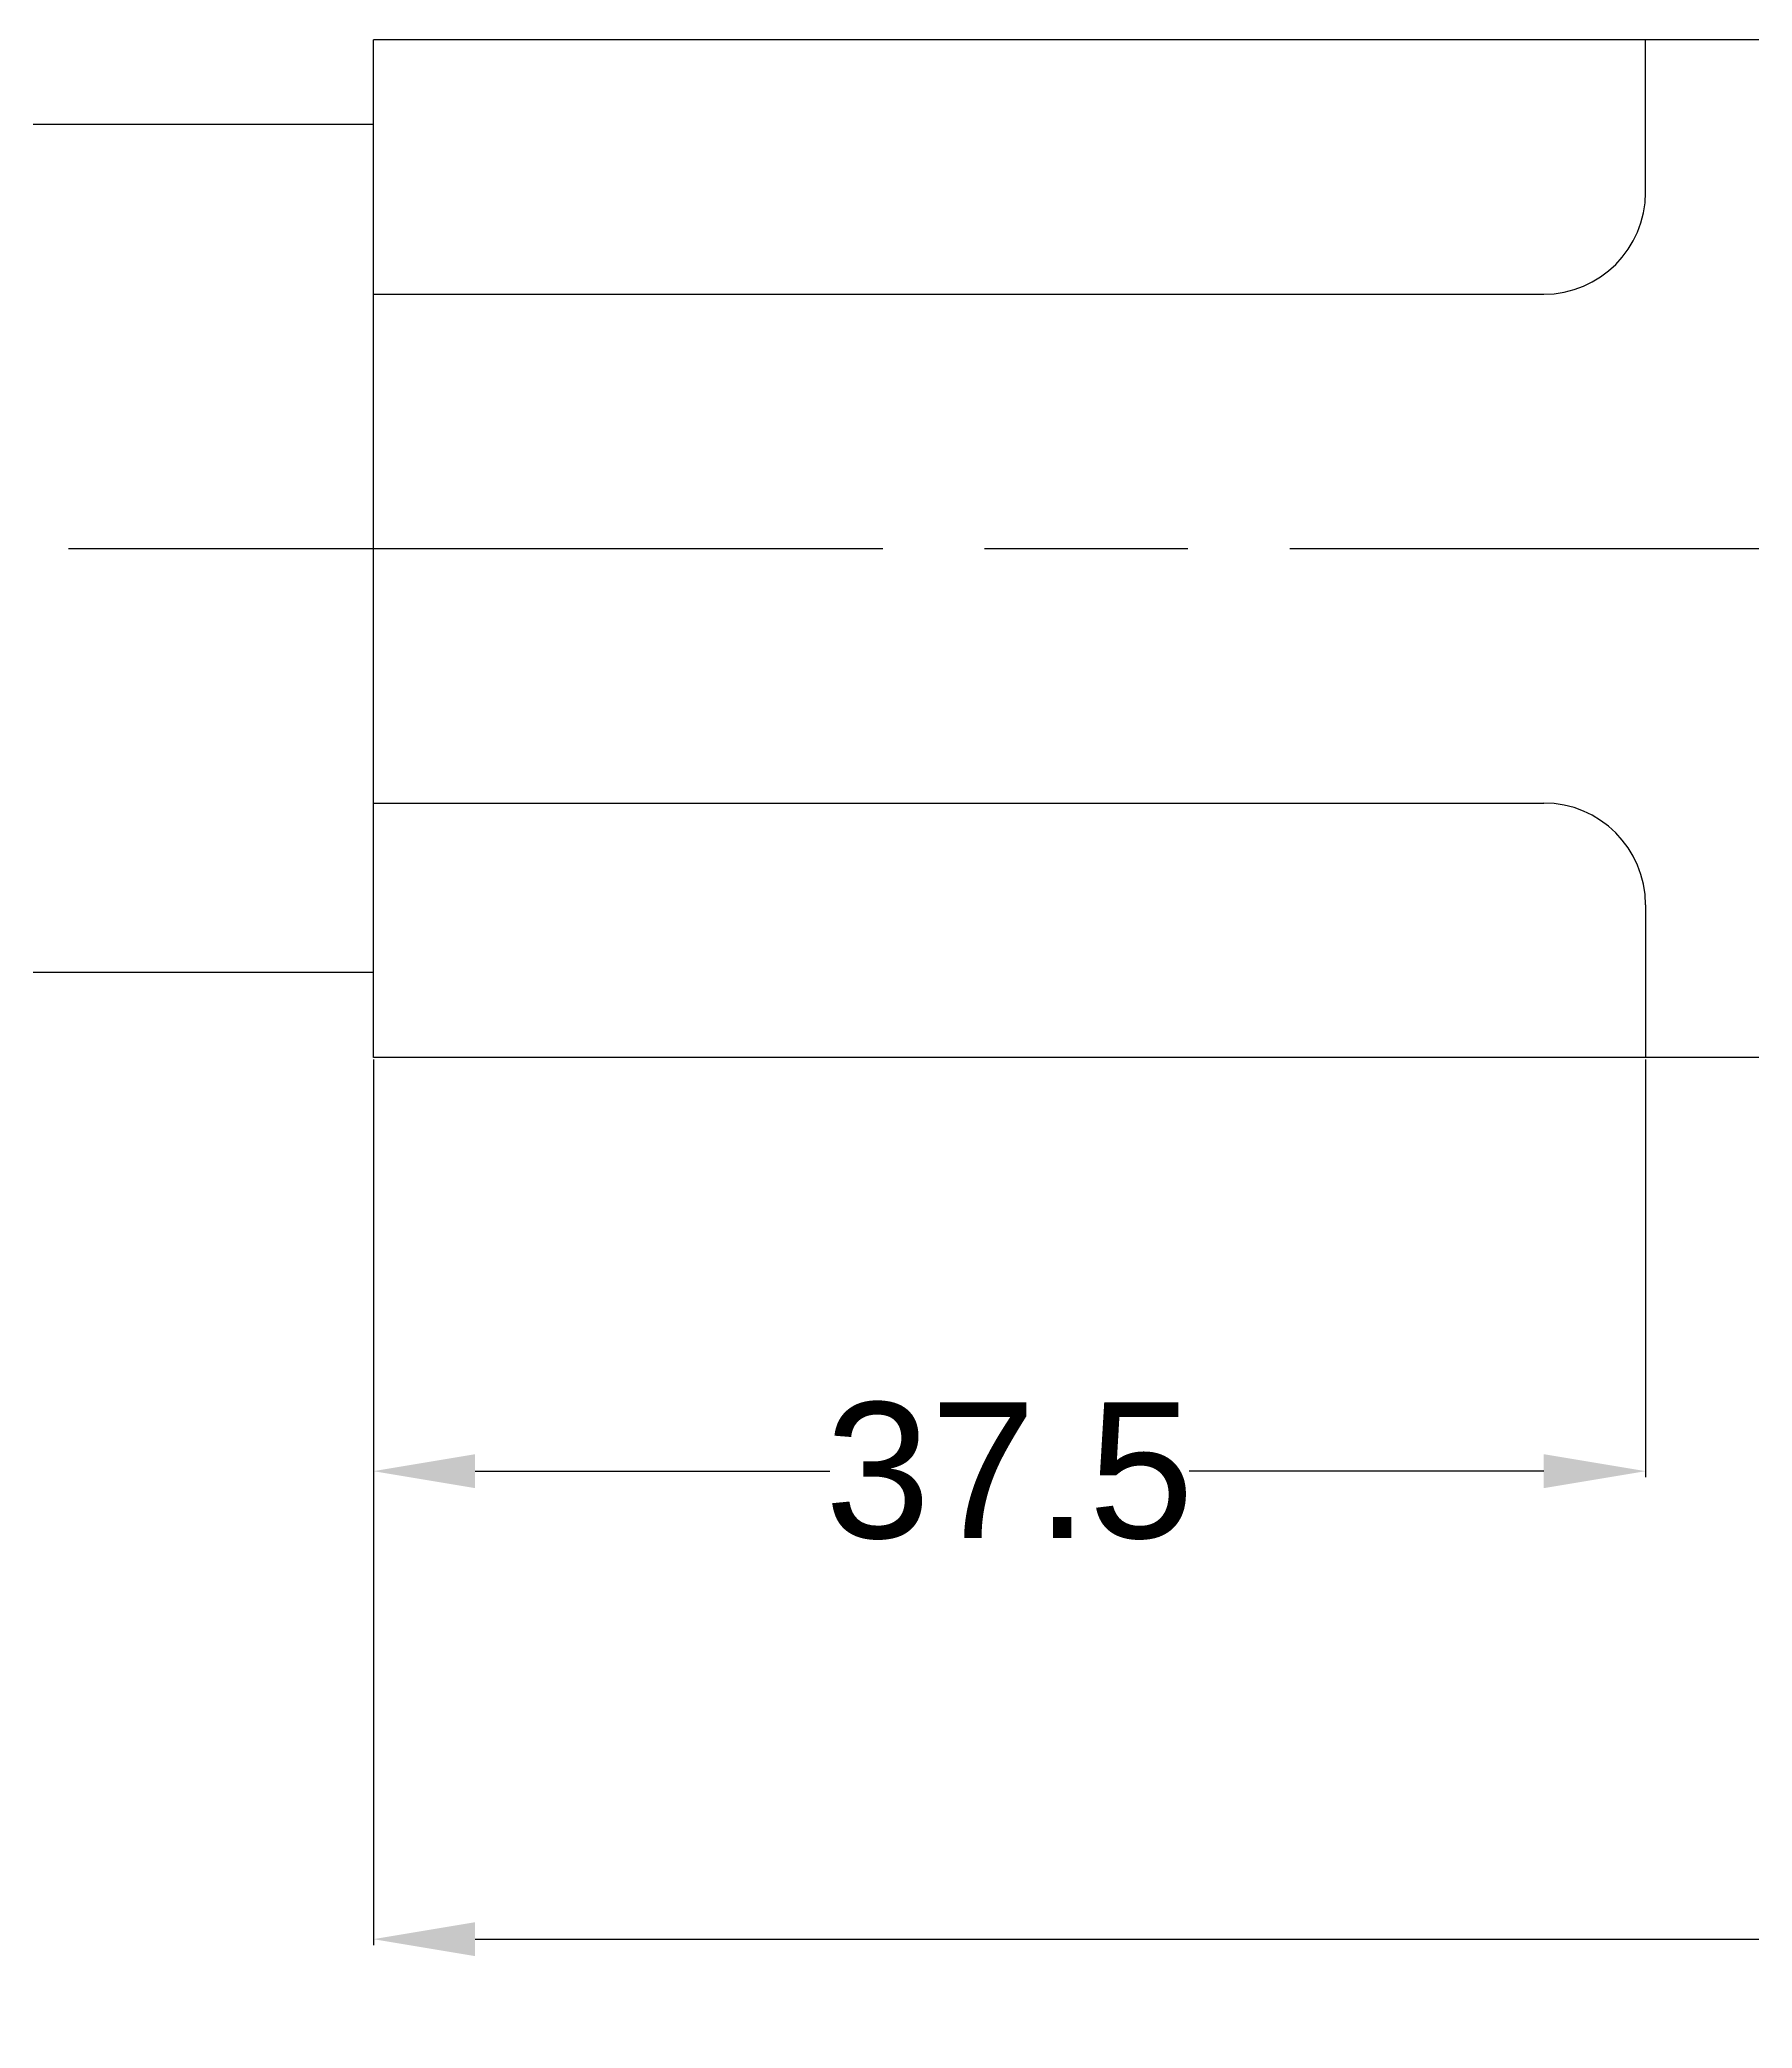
# Model space of a CAD drawing. Header units: millimetres. Extents: x 372 to 874, y 279 to 514.
# Drawn here: x 405.8 to 456.3, y 381.9 to 440.5 of the extents above; entities that cross this region are included whole.
import ezdxf

# ---------------------------------------------------------------- set-up
doc = ezdxf.new("R2010")
doc.units = ezdxf.units.MM
doc.header["$MEASUREMENT"] = 0
doc.linetypes.add('ACAD_ISO08W100', pattern=[36, 24, -3, 6, -3])
doc.styles.get("Standard").update_dxf_attribs({"font": 'arial.ttf', "height": 4})
doc.dimstyles.get("Standard").update_dxf_attribs({"dimtxt": 0.18, "dimasz": 3, "dimexe": 0.18, "dimexo": 0.0625, "dimgap": 0.09, "dimtad": 0, "dimtih": 1, "dimtoh": 1, "dimdec": 1, "dimzin": 0, "dimdsep": 46, "dimtxsty": 'Standard', "dimcen": 0.09, "dimadec": 0, "dimazin": 0, "dimtfac": 1, "dimtdec": 1, "dimtofl": 0, "dimtmove": 0, "dimatfit": 3, "dimfxl": 1, "dimtolj": 1, "dimtzin": 0, "dimarcsym": 0})

# ---------------------------------------------------------------- blocks, each defined once
blk = doc.blocks.new('*D6')
at = {"color": 0, "lineweight": -2, "transparency": 16777216}
for p, q in [((415.666, 410.434), (415.666, 398.121)), ((453.166, 410.434), (453.166, 398.121)), ((418.666, 398.301), (429.117, 398.301)), ((450.166, 398.301), (439.715, 398.301))]:
    blk.add_line(p, q, dxfattribs=at)
at = {"color": 0, "transparency": 16777216}
for points in [[(418.666, 398.801), (418.666, 397.801), (415.666, 398.301)], [(450.166, 398.801), (450.166, 397.801), (453.166, 398.301)]]:
    blk.add_solid(points, dxfattribs=at)
at = {"layer": 'Defpoints', "color": 0, "transparency": 16777216}
for p in [(415.666, 410.496), (453.166, 410.496), (453.166, 398.301)]:
    blk.add_point(p, dxfattribs=at)
at = {"color": 0, "transparency": 16777216, "insert": (434.416, 398.301), "char_height": 4, "attachment_point": 5}
blk.add_mtext('\\A1;37.5', dxfattribs=at)
blk = doc.blocks.new('*D7')
at = {"color": 0, "lineweight": -2, "transparency": 16777216}
for p, q in [((415.666, 410.434), (415.666, 384.325)), ((515.666, 410.434), (515.666, 384.325)), ((418.666, 384.505), (459.022, 384.505)), ((512.666, 384.505), (472.31, 384.505))]:
    blk.add_line(p, q, dxfattribs=at)
at = {"color": 0, "transparency": 16777216}
for points in [[(418.666, 385.005), (418.666, 384.005), (415.666, 384.505)], [(512.666, 385.005), (512.666, 384.005), (515.666, 384.505)]]:
    blk.add_solid(points, dxfattribs=at)
at = {"layer": 'Defpoints', "color": 0, "transparency": 16777216}
for p in [(415.666, 410.496), (515.666, 410.496), (515.666, 384.505)]:
    blk.add_point(p, dxfattribs=at)
at = {"color": 0, "transparency": 16777216, "insert": (465.666, 384.505), "char_height": 4, "attachment_point": 5}
blk.add_mtext('\\A1;100.0', dxfattribs=at)

msp = doc.modelspace()

# ---------------------------------------------------------------- linework, layer by layer
for p, q in [((415.666, 410.496), (415.666, 440.496)), ((543.066, 440.496), (415.666, 440.496)), ((453.166, 435.996), (453.166, 440.496)), ((415.666, 437.996), (400.464, 437.996)), ((415.666, 432.996), (450.166, 432.996)), ((415.666, 417.996), (450.166, 417.996)), ((453.166, 414.996), (453.166, 410.496)), ((415.666, 412.996), (400.464, 412.996)), ((543.066, 410.496), (415.666, 410.496))]:
    msp.add_line(p, q)
at = {"linetype": 'ACAD_ISO08W100'}
msp.add_line((406.679, 425.496), (551.53, 425.496), dxfattribs=at)
for centre, start, end in [((450.166, 435.996), 270, 0), ((450.166, 414.996), 0, 90)]:
    msp.add_arc(centre, 3, start, end)

# ---------------------------------------------------------------- dimensions: what is measured, and where the dimension line sits
dim = msp.add_linear_dim(base=(453.166, 398.301), p1=(415.666, 410.496), p2=(453.166, 410.496), dimstyle='Standard')
dim.commit()
dim.dimension.update_dxf_attribs({"geometry": '*D6', "text_midpoint": (434.416, 398.301), "dimtype": 160})
dim = msp.add_linear_dim(base=(515.666, 384.505), p1=(415.666, 410.496), p2=(515.666, 410.496), dimstyle='Standard')
dim.commit()
dim.dimension.update_dxf_attribs({"geometry": '*D7', "text_midpoint": (465.666, 384.505)})

doc.saveas('drawing.dxf')
